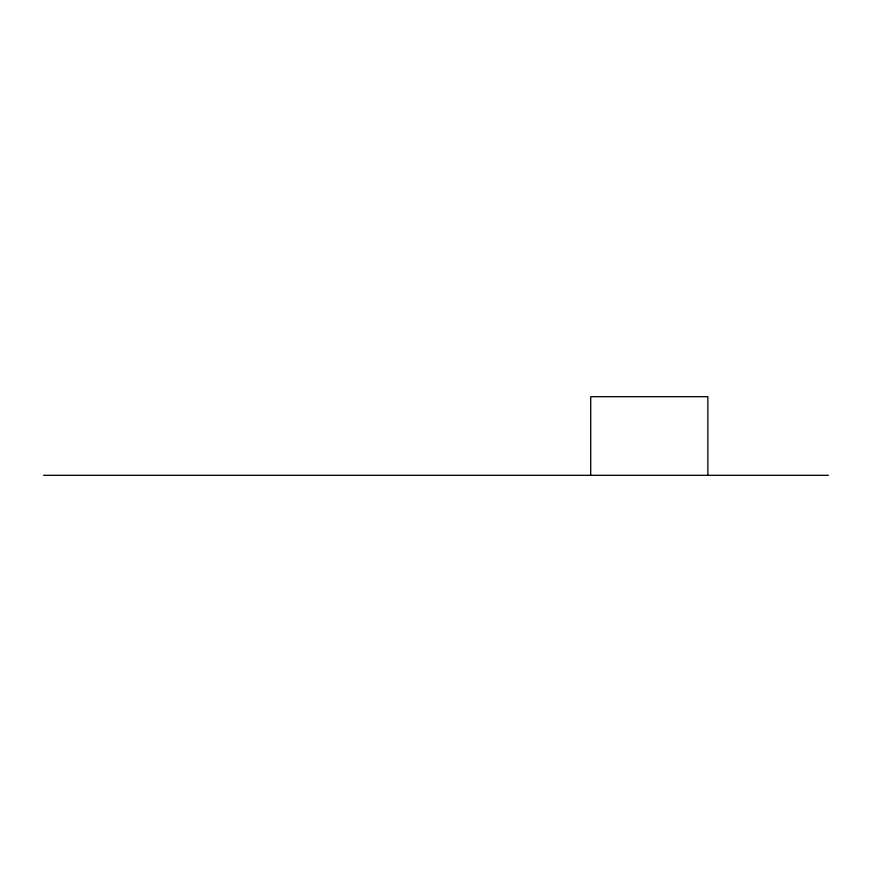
<?xml version="1.0" encoding="UTF-8"?>
<svg xmlns="http://www.w3.org/2000/svg" width="872" height="872" viewBox="0 0 872 872"><rect width="100%" height="100%" fill="white"/><g stroke="black" fill="none" stroke-linecap="round" stroke-linejoin="round"><path stroke-width="1.31" d="M43.6 475.316L828.4 475.316M707.879 475.316L707.879 396.684L590.726 396.684L590.726 475.316"/></g></svg>
